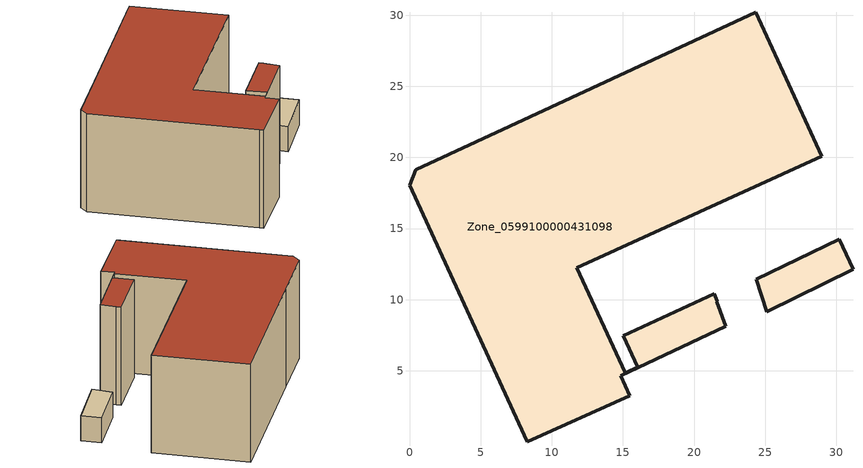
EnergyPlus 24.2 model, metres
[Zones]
Zone_0599100000431098
 floor ground (C_G): 22.24,8.14 14.84,4.65 15.47,3.26 8.27,0.01 8.06,0.48 0,18.05 0.44,19.15 7.04,22.19 24.34,30.2 28.97,20.08 11.75,12.23 15.17,4.85 16.05,5.26 15.03,7.45 21.41,10.42 21.65,9.88 21.59,9.86 z3.25; 31.18,12.12 25.12,9.13 24.38,11.43 30.23,14.24 z3.25
 wall outside (C_F): 7.04,22.19 0.44,19.15 0,18.05 8.06,0.48 8.27,0.01 15.47,3.26 14.84,4.65 22.24,8.14 21.59,9.86 21.65,9.88 21.41,10.42 15.03,7.45 16.05,5.26 15.17,4.85 11.75,12.23 28.97,20.08 24.34,30.2 7.04,22.19 z3.25:15.19; 31.18,12.12 30.23,14.24 24.38,11.43 25.12,9.13 31.18,12.12 z3.25:6.3; 25.12,9.13 31.18,12.12 30.23,14.24 24.38,11.43 z6.3
 roof outside (C_R): 15.17,4.85 11.75,12.23 28.97,20.08 24.34,30.2 7.04,22.19 0.44,19.15 0,18.05 8.06,0.48 8.27,0.01 15.47,3.26 14.84,4.65 22.24,8.14 21.59,9.86 21.65,9.88 21.41,10.42 15.03,7.45 16.05,5.26 z15.19
[BUILDING]
Pand.0599100000431098: North Axis=0; Terrain=City; Loads Convergence Tolerance Value=0.04; Temperature Convergence Tolerance Value=0.4; Solar Distribution=FullExterior; Maximum Number of Warmup Days=25; Minimum Number of Warmup Days=1
[Site:Location]
Rotterdam.The.Hague.AP_ZH_NLD Design_Conditions: Latitude=51.96; Longitude=4.45; Time Zone=1; Elevation=-4.5
[SITE:GROUNDTEMPERATURE:BUILDINGSURFACE]
18, 18, 18, 18, 18, 18, 18, 18, 18, 18, 18, 18
[MATERIAL] Thermal Absorptance=0.9; Solar Absorptance=0.7; Visible Absorptance=0.7
Name | Roughness | Thickness | Conductivity | Density | Specific Heat
G.TI.2006-2014 | MediumSmooth | 0.15 | 0.06 | 540 | 1210
F.TI.2006-2014 | Rough | 0.3 | 0.12 | 1920 | 840
R.TI.2006-2014 | MediumRough | 0.2 | 0.08 | 1500 | 1000
[CONSTRUCTION]
C_G: G.TI.2006-2014
C_F: F.TI.2006-2014
C_R: R.TI.2006-2014
[ZONE]
Zone_0599100000431098: Type=1; Multiplier=1; Ceiling Height=Autocalculate; Volume=Autocalculate; Floor Area=autocalculate; Part of Total Floor Area=Yes
[ZONEINFILTRATION:DESIGNFLOWRATE]
Infil_Zone_0599100000431098: Zone or ZoneList or Space or SpaceList=Zone_0599100000431098; Schedule=AlwaysOn; Design Flow Rate Calculation Method=Flow/Area; Flow Rate per Floor Area=0.0015; Constant Term Coefficient=1; Temperature Term Coefficient=0; Velocity Term Coefficient=0; Velocity Squared Term Coefficient=0
[HVACTEMPLATE:ZONE:IDEALLOADSAIRSYSTEM]
Zone_0599100000431098: Maximum Heating Supply Air Temperature=50; Minimum Cooling Supply Air Temperature=13; Maximum Heating Supply Air Humidity Ratio=0.0156; Minimum Cooling Supply Air Humidity Ratio=0.0077; Heating Limit=NoLimit; Cooling Limit=NoLimit; Dehumidification Control Type=ConstantSensibleHeatRatio; Cooling Sensible Heat Ratio=0.7; Dehumidification Setpoint=60; Humidification Control Type=None; Humidification Setpoint=30; Outdoor Air Method=None; Outdoor Air Flow Rate per Person=0.00944; Outdoor Air Flow Rate per Zone Floor Area=0; Outdoor Air Flow Rate per Zone=0; Demand Controlled Ventilation Type=None; Outdoor Air Economizer Type=NoEconomizer; Heat Recovery Type=None; Sensible Heat Recovery Effectiveness=0.7; Latent Heat Recovery Effectiveness=0.65
[ZONECONTROL:THERMOSTAT]
ThermostatControl_Zone_0599100000431098: Zone or ZoneList=Zone_0599100000431098; Control Type Schedule=DualSetpointControlType; Control 1=Thermostat_Zone_0599100000431098; Temperature Difference Between Cutout And Setpoint=0
[THERMOSTATSETPOINT:DUALSETPOINT]
Thermostat_Zone_0599100000431098: Heating Setpoint Temperature Schedule=HeatingSetpoint_Zone_0599100000431098; Cooling Setpoint Temperature Schedule=CoolingSetpoint_Zone_0599100000431098
[SCHEDULE:COMPACT]
HeatingSetpoint_Zone_0599100000431098: Through: 12/31, For: AllDays, Until: 24:00, 21
CoolingSetpoint_Zone_0599100000431098: Through: 12/31, For: AllDays, Until: 24:00, 24
DualSetpointControlType: Through: 12/31, For: AllDays, Until: 24:00, 4
AlwaysOn: Through: 12/31, For: AllDays, Until: 24:00, 1
